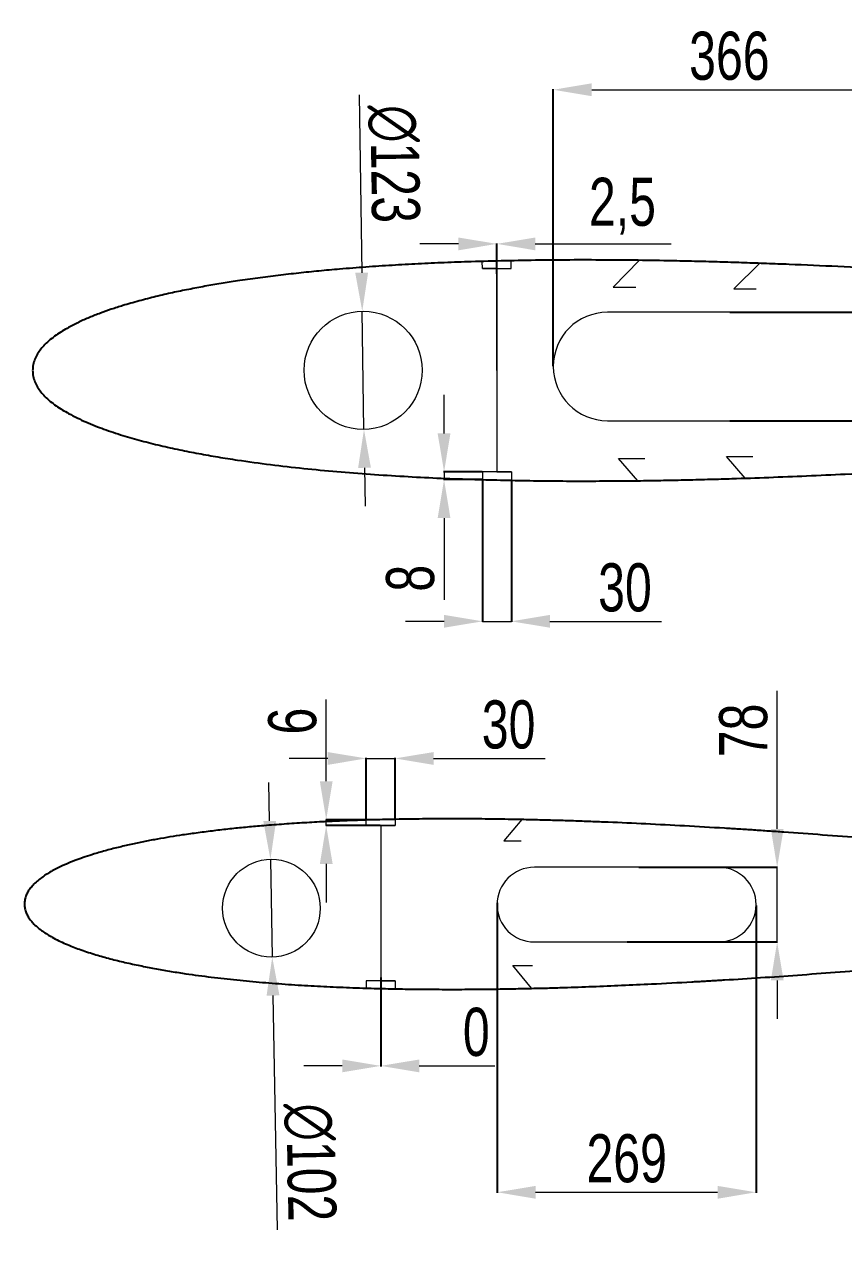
# Model space of a CAD drawing. Header units: millimetres. Extents: x 1392 to 3340, y 765 to 2039.
# Drawn here: x 1392 to 2244, y 765 to 2039 of the extents above; entities that cross this region are included whole.
import ezdxf

# ---------------------------------------------------------------- set-up
doc = ezdxf.new("R2010")
doc.units = ezdxf.units.MM
doc.layers.get('0').update_dxf_attribs({"lineweight": 20})
doc.layers.add('cotas', color=7, linetype='Continuous', lineweight=9)
doc.styles.add('SLDTEXTSTYLE0', font='TXT', dxfattribs={"width": 0.75})
doc.dimstyles.new('ISO-25', dxfattribs={"dimtxt": 50, "dimasz": 40, "dimexe": 0.5, "dimexo": 0.5, "dimgap": 10, "dimtad": 1, "dimdec": 0, "dimtxsty": 'SLDTEXTSTYLE0', "dimcen": 2.5, "dimadec": 0, "dimazin": 0, "dimtfac": 1, "dimtdec": 0, "dimtmove": 0, "dimatfit": 3, "dimfxl": 1, "dimlwd": 5, "dimarcsym": 0})

# ---------------------------------------------------------------- blocks, each defined once
blk = doc.blocks.new('*D38')
at = {"layer": 'cotas', "color": 0, "lineweight": 5, "transparency": 16777216}
for p, q in [((1828.4, 1614.1), (1828.4, 1654.1)), ((1828.4, 1574.1), (1828.4, 1566)), ((1828.4, 1526), (1828.4, 1441))]:
    blk.add_line(p, q, dxfattribs=at)
at = {"layer": 'cotas', "color": 0, "lineweight": -2, "transparency": 16777216}
for p, q in [((1867.9, 1574.1), (1827.9, 1574.1)), ((1867.9, 1566), (1827.9, 1566))]:
    blk.add_line(p, q, dxfattribs=at)
at = {"layer": 'cotas', "color": 0, "transparency": 16777216}
for points in [[(1821.7, 1614.1), (1835, 1614.1), (1828.4, 1574.1)], [(1821.7, 1526), (1835, 1526), (1828.4, 1566)]]:
    blk.add_solid(points, dxfattribs=at)
at = {"layer": 'cotas', "color": 0, "transparency": 16777216, "insert": (1793.4, 1463.5), "char_height": 50, "attachment_point": 5, "rotation": 90, "style": 'SLDTEXTSTYLE0'}
blk.add_mtext('8', dxfattribs=at)
blk = doc.blocks.new('*D41')
at = {"layer": 'cotas', "color": 0, "lineweight": 5, "transparency": 16777216}
for p, q in [((1843.3, 1811.1), (1803.3, 1811.1)), ((1923.3, 1811.1), (2064.5, 1811.1))]:
    blk.add_line(p, q, dxfattribs=at)
at = {"layer": 'cotas', "color": 0, "lineweight": -2, "transparency": 16777216}
blk.add_line((1883.3, 1779.9), (1883.3, 1811.6), dxfattribs=at)
blk.add_line((1883.3, 1779.9), (1883.3, 1811.6), dxfattribs=at)
at = {"layer": 'cotas', "color": 0, "transparency": 16777216}
for points in [[(1843.3, 1817.7), (1843.3, 1804.4), (1883.3, 1811.1)], [(1923.3, 1817.7), (1923.3, 1804.4), (1883.3, 1811.1)]]:
    blk.add_solid(points, dxfattribs=at)
at = {"layer": 'cotas', "color": 0, "transparency": 16777216, "insert": (2013.9, 1850.2), "char_height": 50, "attachment_point": 5, "style": 'SLDTEXTSTYLE0'}
blk.add_mtext('2,5', dxfattribs=at)
blk = doc.blocks.new('*D42')
at = {"layer": 'cotas', "color": 0, "lineweight": -2, "transparency": 16777216}
for p, q in [((1868.4, 1565.5), (1868.4, 1418.2)), ((1898.4, 1565.5), (1898.4, 1418.2))]:
    blk.add_line(p, q, dxfattribs=at)
at = {"layer": 'cotas', "color": 0, "lineweight": 5, "transparency": 16777216}
for p, q in [((1828.4, 1418.7), (1788.4, 1418.7)), ((1868.4, 1418.7), (1898.4, 1418.7)), ((1938.4, 1418.7), (2054.6, 1418.7))]:
    blk.add_line(p, q, dxfattribs=at)
at = {"layer": 'cotas', "color": 0, "transparency": 16777216}
for points in [[(1828.4, 1425.4), (1828.4, 1412.1), (1868.4, 1418.7)], [(1938.4, 1425.4), (1938.4, 1412.1), (1898.4, 1418.7)]]:
    blk.add_solid(points, dxfattribs=at)
at = {"layer": 'cotas', "color": 0, "transparency": 16777216, "insert": (2016.5, 1453.7), "char_height": 50, "attachment_point": 5, "style": 'SLDTEXTSTYLE0'}
blk.add_mtext('30', dxfattribs=at)
blk = doc.blocks.new('*D43')
at = {"layer": 'cotas', "color": 0, "lineweight": 5, "transparency": 16777216}
for p, q in [((1705.8, 1252.5), (1705.8, 1337.5)), ((1705.8, 1206.5), (1705.8, 1212.5)), ((1705.8, 1166.5), (1705.8, 1126.5))]:
    blk.add_line(p, q, dxfattribs=at)
at = {"layer": 'cotas', "color": 0, "lineweight": -2, "transparency": 16777216}
for p, q in [((1761.7, 1212.5), (1705.3, 1212.5)), ((1761.9, 1206.5), (1705.3, 1206.5))]:
    blk.add_line(p, q, dxfattribs=at)
at = {"layer": 'cotas', "color": 0, "transparency": 16777216}
for points in [[(1699.2, 1252.5), (1712.5, 1252.5), (1705.8, 1212.5)], [(1699.2, 1166.5), (1712.5, 1166.5), (1705.8, 1206.5)]]:
    blk.add_solid(points, dxfattribs=at)
at = {"layer": 'cotas', "color": 0, "transparency": 16777216, "insert": (1670.8, 1315), "char_height": 50, "attachment_point": 5, "rotation": 90, "style": 'SLDTEXTSTYLE0'}
blk.add_mtext('6', dxfattribs=at)
blk = doc.blocks.new('*D44')
at = {"layer": 'cotas', "color": 0, "lineweight": 5, "transparency": 16777216}
for p, q in [((1707.4, 1276.2), (1667.4, 1276.2)), ((1747.4, 1276.2), (1777.4, 1276.2)), ((1817.4, 1276.2), (1933.6, 1276.2))]:
    blk.add_line(p, q, dxfattribs=at)
at = {"layer": 'cotas', "color": 0, "lineweight": -2, "transparency": 16777216}
for p, q in [((1747.4, 1212.6), (1747.4, 1276.7)), ((1777.4, 1212.6), (1777.4, 1276.7))]:
    blk.add_line(p, q, dxfattribs=at)
at = {"layer": 'cotas', "color": 0, "transparency": 16777216}
for points in [[(1707.4, 1282.8), (1707.4, 1269.5), (1747.4, 1276.2)], [(1817.4, 1282.8), (1817.4, 1269.5), (1777.4, 1276.2)]]:
    blk.add_solid(points, dxfattribs=at)
at = {"layer": 'cotas', "color": 0, "transparency": 16777216, "insert": (1895.5, 1311.2), "char_height": 50, "attachment_point": 5, "style": 'SLDTEXTSTYLE0'}
blk.add_mtext('30', dxfattribs=at)
blk = doc.blocks.new('*D45')
at = {"layer": 'cotas', "color": 0, "lineweight": -2, "transparency": 16777216}
blk.add_line((1762.5, 1048.5), (1762.5, 956.1), dxfattribs=at)
blk.add_line((1762.5, 1048.5), (1762.5, 956.1), dxfattribs=at)
at = {"layer": 'cotas', "color": 0, "lineweight": 5, "transparency": 16777216}
for p, q in [((1722.5, 956.6), (1682.5, 956.6)), ((1802.5, 956.6), (1881.3, 956.6))]:
    blk.add_line(p, q, dxfattribs=at)
at = {"layer": 'cotas', "color": 0, "transparency": 16777216}
for points in [[(1722.5, 963.2), (1722.5, 949.9), (1762.5, 956.6)], [(1802.5, 963.2), (1802.5, 949.9), (1762.5, 956.6)]]:
    blk.add_solid(points, dxfattribs=at)
at = {"layer": 'cotas', "color": 0, "transparency": 16777216, "insert": (1861.9, 991.6), "char_height": 50, "attachment_point": 5, "style": 'SLDTEXTSTYLE0'}
blk.add_mtext('0', dxfattribs=at)
blk = doc.blocks.new('*D46')
at = {"layer": 'cotas', "color": 0, "lineweight": 5, "transparency": 16777216}
for p, q in [((1740, 1966.1), (1742.7, 1781.1)), ((1745.1, 1618.3), (1743.3, 1741.1)), ((1745.7, 1578.3), (1746.2, 1538.3))]:
    blk.add_line(p, q, dxfattribs=at)
at = {"layer": 'cotas', "color": 0, "transparency": 16777216}
for points in [[(1749.4, 1781.2), (1736, 1781), (1743.3, 1741.1)], [(1752.3, 1578.4), (1739, 1578.2), (1745.1, 1618.3)]]:
    blk.add_solid(points, dxfattribs=at)
at = {"layer": 'cotas', "color": 0, "transparency": 16777216, "insert": (1776, 1894.1), "char_height": 50, "attachment_point": 5, "rotation": 270.8399, "style": 'SLDTEXTSTYLE0'}
blk.add_mtext('∅123', dxfattribs=at)
blk = doc.blocks.new('*D47')
at = {"layer": 'cotas', "color": 0, "lineweight": -2, "transparency": 16777216}
for p, q in [((1942, 1684.1), (1942, 1971.8)), ((2308.2, 1684.1), (2308.2, 1971.8))]:
    blk.add_line(p, q, dxfattribs=at)
at = {"layer": 'cotas', "color": 0, "lineweight": 5, "transparency": 16777216}
blk.add_line((1982, 1971.3), (2268.2, 1971.3), dxfattribs=at)
at = {"layer": 'cotas', "color": 0, "transparency": 16777216}
for points in [[(1982, 1978), (1982, 1964.6), (1942, 1971.3)], [(2268.2, 1978), (2268.2, 1964.6), (2308.2, 1971.3)]]:
    blk.add_solid(points, dxfattribs=at)
at = {"layer": 'cotas', "color": 0, "transparency": 16777216, "insert": (2125.1, 2006.3), "char_height": 50, "attachment_point": 5, "style": 'SLDTEXTSTYLE0'}
blk.add_mtext('366', dxfattribs=at)
blk = doc.blocks.new('*D48')
at = {"layer": 'cotas', "color": 0, "lineweight": -2, "transparency": 16777216}
for p, q in [((2125.6, 1740), (2396.8, 1740)), ((2125.6, 1627.3), (2396.8, 1627.3))]:
    blk.add_line(p, q, dxfattribs=at)
at = {"layer": 'cotas', "color": 0, "lineweight": 5, "transparency": 16777216}
blk.add_line((2396.3, 1700), (2396.3, 1667.3), dxfattribs=at)
at = {"layer": 'cotas', "color": 0, "transparency": 16777216}
for points in [[(2389.6, 1700), (2403, 1700), (2396.3, 1740)], [(2389.6, 1667.3), (2403, 1667.3), (2396.3, 1627.3)]]:
    blk.add_solid(points, dxfattribs=at)
at = {"layer": 'cotas', "color": 0, "transparency": 16777216, "insert": (2361.3, 1683.6), "char_height": 50, "attachment_point": 5, "rotation": 90, "style": 'SLDTEXTSTYLE0'}
blk.add_mtext('113', dxfattribs=at)
blk = doc.blocks.new('*D50')
at = {"layer": 'cotas', "color": 0, "lineweight": 5, "transparency": 16777216}
for p, q in [((1647, 1211.2), (1646.3, 1251.2)), ((1647.8, 1171.2), (1649.7, 1069.7)), ((1655.2, 786.2), (1650.5, 1029.7))]:
    blk.add_line(p, q, dxfattribs=at)
at = {"layer": 'cotas', "color": 0, "transparency": 16777216}
for points in [[(1653.7, 1211.3), (1640.4, 1211.1), (1647.8, 1171.2)], [(1657.2, 1029.8), (1643.8, 1029.6), (1649.7, 1069.7)]]:
    blk.add_solid(points, dxfattribs=at)
at = {"layer": 'cotas', "color": 0, "transparency": 16777216, "insert": (1688.8, 856.2), "char_height": 50, "attachment_point": 5, "rotation": 271.098, "style": 'SLDTEXTSTYLE0'}
blk.add_mtext('∅102', dxfattribs=at)
blk = doc.blocks.new('*D51')
at = {"layer": 'cotas', "color": 0, "lineweight": 5, "transparency": 16777216}
for p, q in [((2174.8, 1203), (2174.8, 1346.6)), ((2174.8, 1085.4), (2174.8, 1163)), ((2174.8, 1045.4), (2174.8, 1005.4))]:
    blk.add_line(p, q, dxfattribs=at)
at = {"layer": 'cotas', "color": 0, "lineweight": -2, "transparency": 16777216}
for p, q in [((2031.1, 1163), (2175.3, 1163)), ((2018.7, 1085.4), (2175.3, 1085.4))]:
    blk.add_line(p, q, dxfattribs=at)
at = {"layer": 'cotas', "color": 0, "transparency": 16777216}
for points in [[(2168.2, 1203), (2181.5, 1203), (2174.8, 1163)], [(2168.2, 1045.4), (2181.5, 1045.4), (2174.8, 1085.4)]]:
    blk.add_solid(points, dxfattribs=at)
at = {"layer": 'cotas', "color": 0, "transparency": 16777216, "insert": (2139.8, 1305.3), "char_height": 50, "attachment_point": 5, "rotation": 90, "style": 'SLDTEXTSTYLE0'}
blk.add_mtext('78', dxfattribs=at)
blk = doc.blocks.new('*D52')
at = {"layer": 'cotas', "color": 0, "lineweight": -2, "transparency": 16777216}
for p, q in [((1883.6, 1126), (1883.6, 824.7)), ((2152.9, 1123.3), (2152.9, 824.7))]:
    blk.add_line(p, q, dxfattribs=at)
at = {"layer": 'cotas', "color": 0, "lineweight": 5, "transparency": 16777216}
blk.add_line((1923.6, 825.2), (2112.9, 825.2), dxfattribs=at)
at = {"layer": 'cotas', "color": 0, "transparency": 16777216}
for points in [[(1923.6, 831.8), (1923.6, 818.5), (1883.6, 825.2)], [(2112.9, 831.8), (2112.9, 818.5), (2152.9, 825.2)]]:
    blk.add_solid(points, dxfattribs=at)
at = {"layer": 'cotas', "color": 0, "transparency": 16777216, "insert": (2018.3, 860.2), "char_height": 50, "attachment_point": 5, "style": 'SLDTEXTSTYLE0'}
blk.add_mtext('269', dxfattribs=at)

msp = doc.modelspace()

# ---------------------------------------------------------------- linework, layer by layer
at = {"color": 7, "linetype": 'Continuous', "lineweight": 25}
for points, knots in [([(2806.3, 1743), (2794.9, 1744.2), (2763.5, 1747.3), (2712.1, 1752.3), (2652.3, 1757.9), (2591.6, 1763.3), (2532.9, 1768.2), (2476.8, 1772.5), (2438, 1775.4), (2413.7, 1777.1), (2403.6, 1777.8), (2393.6, 1778.4), (2383.6, 1779.1), (2373.7, 1779.8), (2363.8, 1780.4), (2353.9, 1781), (2329.4, 1782.5), (2290.8, 1784.8), (2238.5, 1787.5), (2196.3, 1789.4), (2163.9, 1790.6), (2140.8, 1791.4), (2117.9, 1792.1), (2094.5, 1792.8), (2066.7, 1793.4), (2034.9, 1794), (1999.3, 1794.3), (1963.6, 1794.4), (1927.9, 1794.1), (1892.2, 1793.5), (1859.1, 1792.7), (1828.9, 1791.6), (1801.5, 1790.3), (1774.3, 1788.8), (1747, 1787), (1721.7, 1785), (1698.4, 1782.9), (1677.1, 1780.7), (1655.9, 1778.3), (1634.7, 1775.6), (1614.8, 1772.8), (1596.5, 1769.9), (1579.6, 1767), (1562.8, 1763.8), (1548.7, 1760.9), (1537.3, 1758.4), (1528.7, 1756.3), (1520, 1754.1), (1511.3, 1751.8), (1502.7, 1749.4), (1493, 1746.6), (1482.5, 1743.2), (1470.9, 1739.1), (1459.7, 1734.7), (1448.6, 1729.8), (1439.2, 1725), (1431.3, 1720.4), (1424.9, 1716.2), (1418.8, 1711.6), (1413.5, 1706.8), (1409.1, 1701.8), (1405.5, 1696.8), (1402.7, 1691.4), (1400.8, 1685.5), (1400.6, 1681.5), (1400.5, 1679.5)], [0.2623066, 0.2623066, 0.2623066, 0.2623066, 0.2800185, 0.3108185, 0.3415853, 0.3724322, 0.4044616, 0.4320888, 0.4590308, 0.4642426, 0.4694279, 0.4745868, 0.4797194, 0.4848255, 0.4899053, 0.4949587, 0.4999857, 0.527627, 0.5544695, 0.5805144, 0.5925165, 0.6043418, 0.6159905, 0.6277476, 0.6403355, 0.6586887, 0.67668, 0.6951177, 0.7134226, 0.7316975, 0.7499788, 0.7642744, 0.7781882, 0.7921179, 0.8061206, 0.8201946, 0.8312645, 0.8420395, 0.8530603, 0.8640677, 0.874976, 0.8838359, 0.8925338, 0.901345, 0.9100983, 0.9147261, 0.9192384, 0.9238165, 0.928517, 0.9330698, 0.9374761, 0.9439982, 0.9501568, 0.9563335, 0.9624963, 0.9687276, 0.9726632, 0.9765422, 0.9804496, 0.9843579, 0.9875124, 0.9906449, 0.9937862, 0.9968887, 1, 1, 1, 1]), ([(1400.5, 1679.5), (1400.6, 1677.4), (1400.8, 1673.4), (1402.7, 1667.5), (1405.5, 1662.1), (1409.1, 1657.1), (1413.5, 1652.1), (1418.8, 1647.3), (1424.9, 1642.7), (1431.3, 1638.6), (1438.6, 1634.3), (1446.8, 1630.1), (1456, 1625.8), (1465.3, 1622), (1474.8, 1618.4), (1484.4, 1615.1), (1497.3, 1611), (1513.7, 1606.3), (1533.4, 1601.4), (1553.3, 1597), (1573.3, 1593.1), (1593.3, 1589.5), (1618.2, 1585.6), (1647.9, 1581.5), (1682.4, 1577.6), (1717, 1574.3), (1751.8, 1571.6), (1786.5, 1569.4), (1821.4, 1567.6), (1854.8, 1566.4), (1887, 1565.5), (1917.5, 1564.9), (1948.1, 1564.6), (1978.6, 1564.5), (2006.8, 1564.7), (2032.8, 1564.9), (2056.8, 1565.3), (2081, 1565.8), (2104.7, 1566.4), (2133.1, 1567.2), (2166.4, 1568.4), (2205.7, 1569.9), (2250.4, 1572), (2284.4, 1573.8), (2307.4, 1575.1), (2314.7, 1575.5), (2322, 1576), (2329.3, 1576.4), (2336.7, 1576.8), (2357.8, 1578.1), (2393.1, 1580.4), (2442.8, 1583.9), (2493.8, 1587.7), (2545.8, 1591.8), (2597.7, 1596.2), (2648.2, 1600.6), (2697.1, 1605.2), (2744.8, 1609.7), (2781.2, 1613.4), (2801.7, 1615.4), (2806.4, 1615.9)], [0, 0, 0, 0, 0.0031211, 0.0062251, 0.0093589, 0.0124979, 0.0156421, 0.0195504, 0.0234578, 0.0273445, 0.0312724, 0.036444, 0.0415604, 0.0468989, 0.0518563, 0.0570638, 0.0625247, 0.0727502, 0.0832083, 0.0937742, 0.1040683, 0.1145077, 0.1250237, 0.1428376, 0.1605911, 0.1783499, 0.1962925, 0.2142452, 0.231824, 0.2500202, 0.2656508, 0.2812798, 0.2969544, 0.3126071, 0.3281988, 0.3402909, 0.3525882, 0.3650908, 0.377506, 0.3890549, 0.4086955, 0.4288272, 0.4494508, 0.4774283, 0.4811557, 0.4848978, 0.4886546, 0.4924263, 0.4962126, 0.5000137, 0.5249421, 0.5505065, 0.5767076, 0.6035461, 0.6305931, 0.6568108, 0.6814466, 0.7060447, 0.7305637, 0.7377173, 0.7377173, 0.7377173, 0.7377173]), ([(2431.8, 1178.3), (2422.6, 1179.2), (2397.9, 1181.6), (2357.8, 1185.3), (2311, 1189.4), (2265.8, 1193.2), (2222.4, 1196.6), (2192.5, 1198.8), (2173.8, 1200.1), (2166, 1200.6), (2158.3, 1201.1), (2150.6, 1201.7), (2142.9, 1202.2), (2135.2, 1202.6), (2127.7, 1203.1), (2108.8, 1204.3), (2078.9, 1206), (2038.6, 1208.1), (2006, 1209.6), (1981, 1210.5), (1963.2, 1211.2), (1945.6, 1211.7), (1927.5, 1212.2), (1906.1, 1212.7), (1881.5, 1213.1), (1854, 1213.4), (1826.6, 1213.4), (1798.9, 1213.2), (1771.4, 1212.8), (1745.9, 1212.1), (1722.6, 1211.3), (1701.4, 1210.3), (1680.5, 1209.1), (1659.4, 1207.7), (1639.9, 1206.2), (1621.9, 1204.6), (1605.5, 1202.9), (1589.1, 1201), (1572.7, 1198.9), (1557.4, 1196.8), (1543.3, 1194.6), (1530.3, 1192.3), (1517.3, 1189.9), (1506.4, 1187.6), (1497.7, 1185.6), (1491, 1184.1), (1484.2, 1182.4), (1477.5, 1180.6), (1470.9, 1178.8), (1463.5, 1176.6), (1455.3, 1173.9), (1446.4, 1170.8), (1437.7, 1167.4), (1429.2, 1163.6), (1421.9, 1159.9), (1415.8, 1156.3), (1410.9, 1153.1), (1406.2, 1149.5), (1402.1, 1145.8), (1398.7, 1142), (1395.9, 1138.2), (1393.8, 1134), (1392.3, 1129.5), (1392.1, 1126.3), (1392.1, 1124.8)], [0.2922528, 0.2922528, 0.2922528, 0.2922528, 0.3108185, 0.3415853, 0.3724322, 0.4044616, 0.4320888, 0.4590308, 0.4642426, 0.4694279, 0.4745868, 0.4797194, 0.4848255, 0.4899053, 0.4949587, 0.4999857, 0.527627, 0.5544695, 0.5805144, 0.5925165, 0.6043418, 0.6159905, 0.6277476, 0.6403355, 0.6586887, 0.67668, 0.6951177, 0.7134226, 0.7316975, 0.7499788, 0.7642744, 0.7781882, 0.7921179, 0.8061206, 0.8201946, 0.8312645, 0.8420395, 0.8530603, 0.8640677, 0.874976, 0.8838359, 0.8925338, 0.901345, 0.9100983, 0.9147261, 0.9192384, 0.9238165, 0.928517, 0.9330698, 0.9374761, 0.9439982, 0.9501568, 0.9563335, 0.9624963, 0.9687276, 0.9726632, 0.9765422, 0.9804496, 0.9843579, 0.9875124, 0.9906449, 0.9937862, 0.9968887, 1, 1, 1, 1]), ([(1392.1, 1124.8), (1392.1, 1123.2), (1392.3, 1120.1), (1393.8, 1115.6), (1395.9, 1111.4), (1398.7, 1107.5), (1402.1, 1103.7), (1406.2, 1100), (1410.9, 1096.5), (1415.8, 1093.2), (1421.4, 1089.9), (1427.8, 1086.7), (1434.9, 1083.4), (1442.1, 1080.4), (1449.4, 1077.7), (1456.8, 1075.1), (1466.8, 1072), (1479.4, 1068.4), (1494.6, 1064.5), (1510, 1061.2), (1525.4, 1058.1), (1540.8, 1055.4), (1560, 1052.3), (1583, 1049.2), (1609.5, 1046.2), (1636.3, 1043.6), (1663.1, 1041.5), (1689.9, 1039.8), (1716.8, 1038.5), (1742.6, 1037.5), (1767.4, 1036.9), (1791, 1036.4), (1814.5, 1036.2), (1838.1, 1036.1), (1859.8, 1036.2), (1879.9, 1036.4), (1898.4, 1036.7), (1917.1, 1037.1), (1935.4, 1037.5), (1957.3, 1038.2), (1983, 1039.1), (2013.3, 1040.3), (2047.8, 1041.9), (2074, 1043.3), (2091.8, 1044.3), (2097.4, 1044.6), (2103, 1044.9), (2108.7, 1045.3), (2114.4, 1045.6), (2130.7, 1046.6), (2157.9, 1048.3), (2196.3, 1051), (2235.6, 1054), (2275.7, 1057.2), (2315.7, 1060.5), (2354.7, 1064), (2392.4, 1067.4), (2417.8, 1069.9), (2431, 1071.2), (2431.8, 1071.3)], [0, 0, 0, 0, 0.0031211, 0.0062251, 0.0093589, 0.0124979, 0.0156421, 0.0195504, 0.0234578, 0.0273445, 0.0312724, 0.036444, 0.0415604, 0.0468989, 0.0518563, 0.0570638, 0.0625247, 0.0727502, 0.0832083, 0.0937742, 0.1040683, 0.1145077, 0.1250237, 0.1428376, 0.1605911, 0.1783499, 0.1962925, 0.2142452, 0.231824, 0.2500202, 0.2656508, 0.2812798, 0.2969544, 0.3126071, 0.3281988, 0.3402909, 0.3525882, 0.3650908, 0.377506, 0.3890549, 0.4086955, 0.4288272, 0.4494508, 0.4774283, 0.4811557, 0.4848978, 0.4886546, 0.4924263, 0.4962126, 0.5000137, 0.5249421, 0.5505065, 0.5767076, 0.6035461, 0.6305931, 0.6568108, 0.6814466, 0.7060447, 0.7077469, 0.7077469, 0.7077469, 0.7077469])]:
    msp.add_open_spline(points, degree=3, knots=knots, dxfattribs=at)
at = {"layer": 'cotas'}
for p, q in [((1868.3, 1785.5), (1868.1, 1792.9)), ((1883.3, 1785.5), (1868.3, 1785.5)), ((1868.3, 1785.5), (1898.3, 1785.5)), ((1883.3, 1679.5), (1883.3, 1785.5)), ((1883.3, 1785.5), (1883.3, 1574.1)), ((1883.3, 1785.5), (1883.3, 1785.5)), ((1898.3, 1785.5), (1898.3, 1793.5)), ((2031.8, 1794), (2004.3, 1766.1)), ((2156.9, 1790.9), (2129.6, 1764.5)), ((2004.3, 1766.1), (2027.8, 1766.1)), ((2129.6, 1764.5), (2153.1, 1764.5)), ((2029.8, 1564.9), (2009.8, 1588.1)), ((2009.8, 1588.1), (2037.1, 1588.1)), ((2141.6, 1567.5), (2122.2, 1590.1)), ((2122.2, 1590.1), (2149.4, 1590.1)), ((1898.4, 1574.1), (1868.4, 1574.1)), ((1868.4, 1574.1), (1868.4, 1566)), ((1883.4, 1574.1), (1898.4, 1574.1)), ((1898.4, 1574.1), (1898.4, 1565.3)), ((1747.4, 1206.5), (1747.4, 1212.1)), ((1777.4, 1212.9), (1777.4, 1206.5)), ((1909.3, 1212.6), (1890.5, 1190.5)), ((1777.4, 1206.5), (1747.4, 1206.5)), ((1762.4, 1206.5), (1777.4, 1206.5)), ((1762.5, 1206.5), (1762.5, 1044.9)), ((1890.5, 1190.5), (1908.4, 1190.5)), ((1919.4, 1037.2), (1899.9, 1060.9)), ((1899.9, 1060.9), (1920.3, 1060.9)), ((1777.5, 1044.9), (1747.5, 1044.9)), ((1747.5, 1044.9), (1747.5, 1037.4)), ((1762.5, 1044.9), (1777.5, 1044.9)), ((1777.5, 1044.9), (1777.5, 1036.7))]:
    msp.add_line(p, q, dxfattribs=at)
for points in [[(1998.3, 1627.3), (2251.9, 1627.3, 1), (2251.9, 1740), (1998.3, 1740, 1), (1998.3, 1627.3, -1)], [(1922.3, 1085.4), (2114.1, 1085.4, 1), (2114.1, 1163), (1922.3, 1163, 1), (1922.3, 1085.4, 1)]]:
    msp.add_lwpolyline(points, format="xyb", dxfattribs=at)
for centre, radius in [((1744.2, 1679.7), 61.4), ((1648.8, 1120.5), 50.8)]:
    msp.add_circle(centre, radius, dxfattribs=at)

# ---------------------------------------------------------------- dimensions: what is measured, and where the dimension line sits
for base, p1, p2, picture, middle in [((2308.2, 1971.3), (1942, 1683.6), (2308.2, 1683.6), '*D47', (2125.1, 2006.3)), ((1777.4, 1276.2), (1747.4, 1212.1), (1777.4, 1212.1), '*D44', (1895.5, 1311.2)), ((2152.9, 825.2), (1883.6, 1126.5), (2152.9, 1123.8), '*D52', (2018.3, 860.2)), ((1762.5239148, 956.5754392), (1762.5239148, 1049.0257653), (1762.5239148, 1049.0257653), '*D45', (1861.8989148, 991.5754392))]:
    dim = msp.add_linear_dim(base=base, p1=p1, p2=p2, dimstyle='ISO-25', dxfattribs=at)
    dim.commit()
    dim.dimension.update_dxf_attribs({"geometry": picture, "text_midpoint": middle})
for p1, p2, picture, middle in [((1745.1, 1618.3), (1743.3, 1741.1), '*D46', (1741, 1893.6)), ((1647.8, 1171.2), (1649.7, 1069.7), '*D50', (1653.8, 855.5))]:
    dim = msp.add_diameter_dim_2p(p1=p1, p2=p2, dimstyle='ISO-25', dxfattribs=at)
    dim.commit()
    dim.dimension.update_dxf_attribs({"geometry": picture, "text_midpoint": middle, "dimtype": 163})
dim = msp.add_linear_dim(base=(1883.3, 1811.1), p1=(1883.3, 1779.4), p2=(1883.3, 1779.4), text='2,5', dimstyle='ISO-25', dxfattribs=at)
dim.commit()
dim.dimension.update_dxf_attribs({"geometry": '*D41', "text_midpoint": (2013.9, 1850.2)})
for base, p1, p2, picture, middle in [((2396.3, 1627.3), (2125.1, 1740), (2125.1, 1627.3), '*D48', (2361.3, 1683.6)), ((1705.8, 1212.5), (1762.4, 1206.5), (1762.2, 1212.5), '*D43', (1670.8, 1315))]:
    dim = msp.add_linear_dim(base=base, p1=p1, p2=p2, angle=90, dimstyle='ISO-25', dxfattribs=at)
    dim.commit()
    dim.dimension.update_dxf_attribs({"geometry": picture, "text_midpoint": middle})
for base, p1, p2, picture, middle in [((1828.4, 1566), (1868.4, 1574.1), (1868.4, 1566), '*D38', (1828.4, 1463.5)), ((2174.8, 1085.4), (2030.6, 1163), (2018.2, 1085.4), '*D51', (2174.8, 1305.3))]:
    dim = msp.add_linear_dim(base=base, p1=p1, p2=p2, angle=90, dimstyle='ISO-25', dxfattribs=at)
    dim.commit()
    dim.dimension.update_dxf_attribs({"geometry": picture, "text_midpoint": middle, "dimtype": 160})
dim = msp.add_linear_dim(base=(1898.4, 1418.7), p1=(1868.4, 1566), p2=(1898.4, 1566), dimstyle='ISO-25', dxfattribs=at)
dim.commit()
dim.dimension.update_dxf_attribs({"geometry": '*D42', "text_midpoint": (2016.5, 1418.7), "dimtype": 160})

doc.saveas('drawing.dxf')
